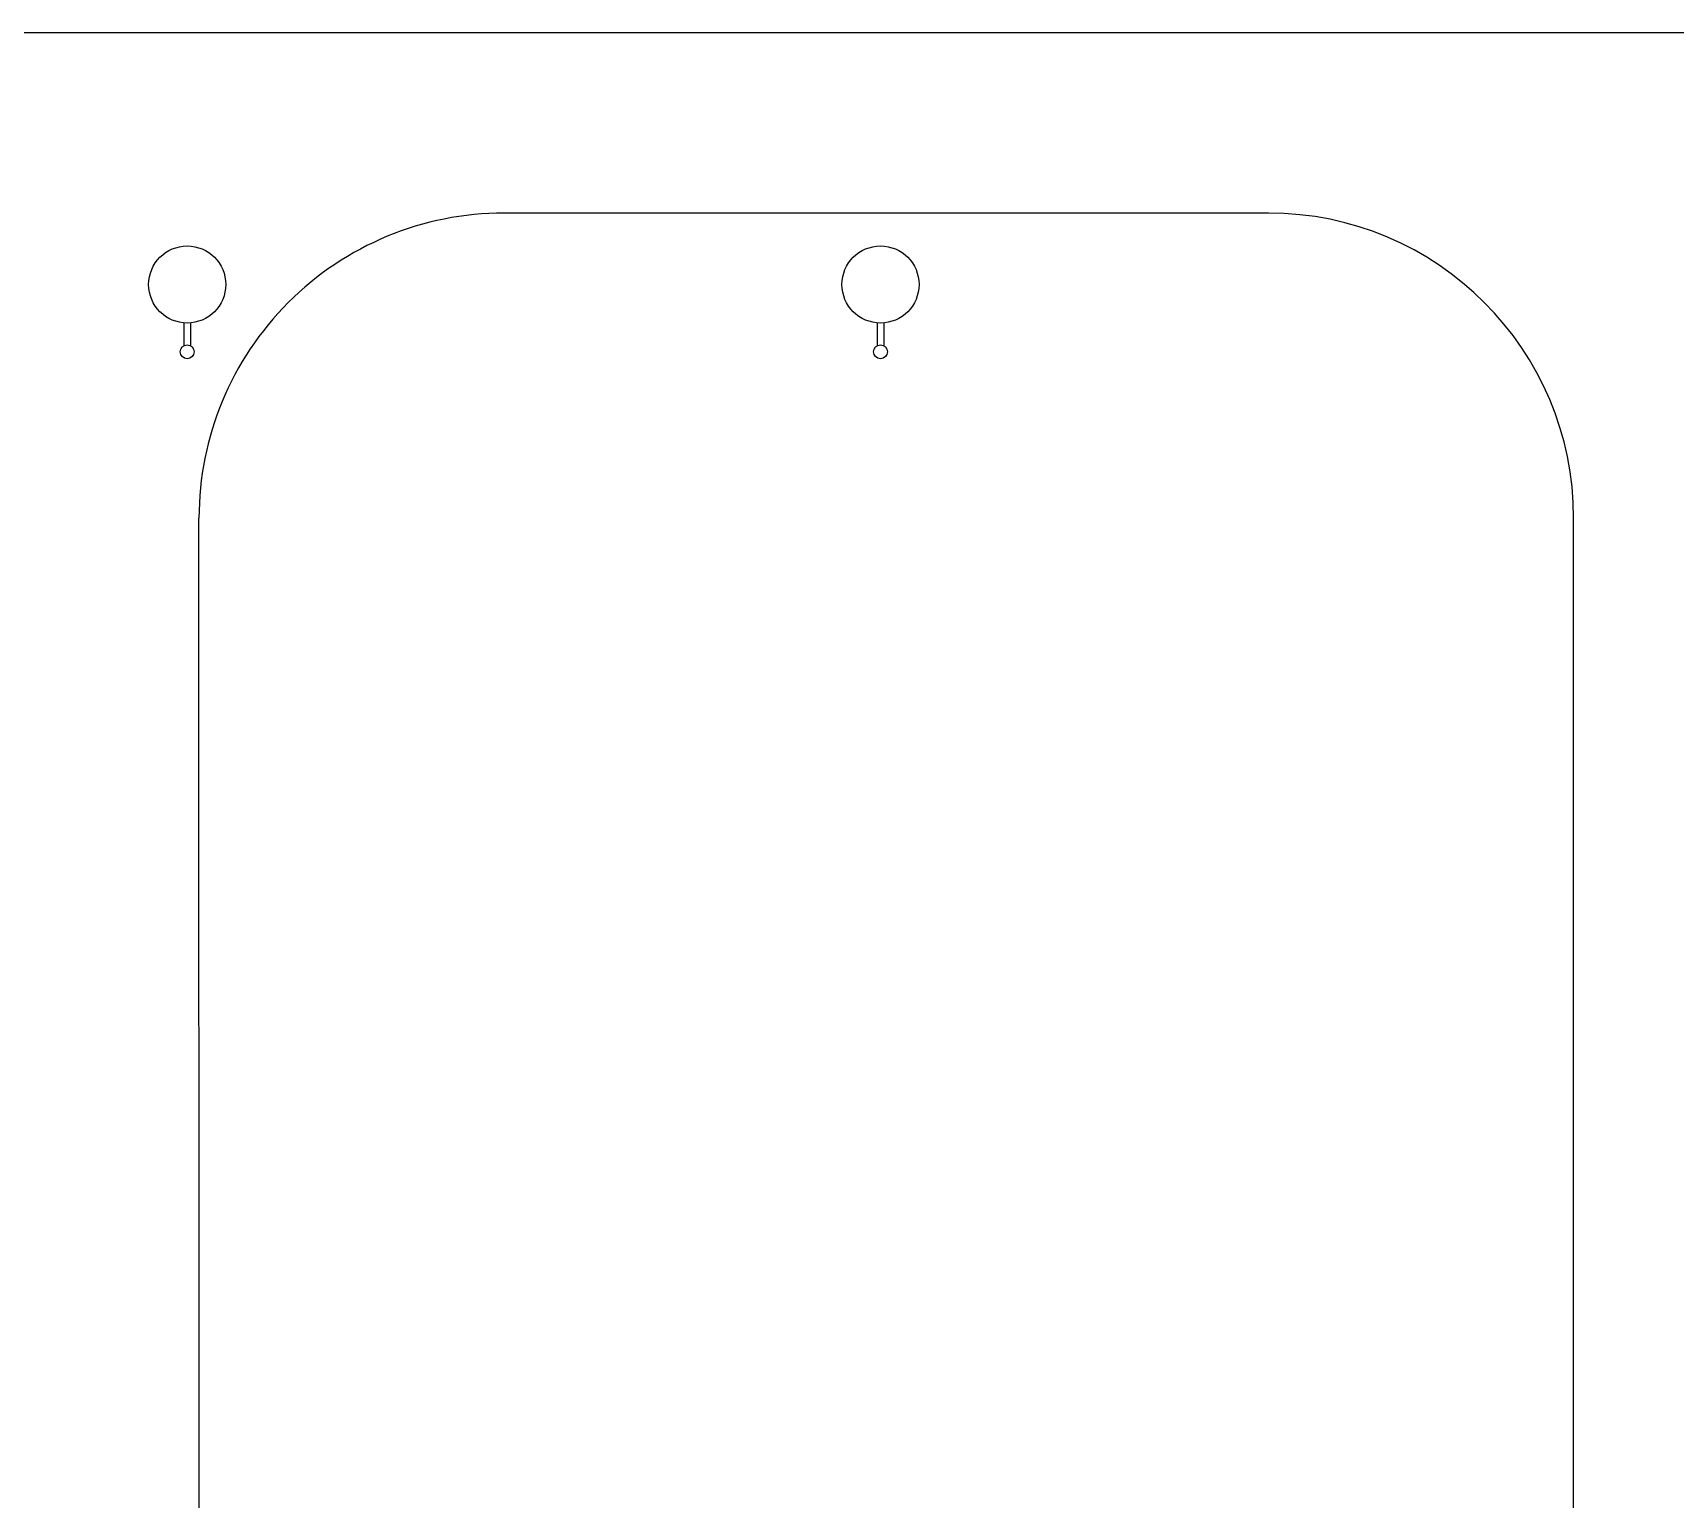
# Model space of a CAD drawing. Header units: millimetres. Extents: x 2801 to 3319, y 1187 to 1422.
# Drawn here: x 2971.66 to 2983.51, y 1256.61 to 1267.19 of the extents above; entities that cross this region are included whole.
import ezdxf

# ---------------------------------------------------------------- set-up
doc = ezdxf.new("R2010")
doc.units = ezdxf.units.MM
for name, color, linetype in [('AR-CALÇADA', 1, 'Continuous'), ('AR-ESQ-C', 1, 'Continuous'), ('AR-ILUMINAÇÃO-JARDIM', 1, 'Continuous')]:
    doc.layers.add(name, color=color, linetype=linetype)

# ---------------------------------------------------------------- blocks, each defined once
blk = doc.blocks.new('Poste Jardim')
at = {"layer": 'AR-ILUMINAÇÃO-JARDIM'}
for p, q in [((-0.025, 0.109), (-0.025, 0.274)), ((0.025, 0.109), (0.025, 0.274))]:
    blk.add_line(p, q, dxfattribs=at)
for centre, radius in [((0, 0.318), 0.05), ((0, 0.318), 0.05), ((0, -0.167), 0.278)]:
    blk.add_circle(centre, radius, dxfattribs=at)

msp = doc.modelspace()

# ---------------------------------------------------------------- linework, layer by layer
at = {"layer": 'AR-CALÇADA'}
for p, q in [((2990.325, 1267.191), (2942, 1267.191)), ((2980.575, 1265.891), (2975.061, 1265.891)), ((2972.862, 1248.688), (2972.861, 1263.691)), ((2982.775, 1248.675), (2982.775, 1263.691))]:
    msp.add_line(p, q, dxfattribs=at)
for centre, start, end in [((2975.061, 1263.691), 90, 180.002), ((2980.575, 1263.691), 0, 90)]:
    msp.add_arc(centre, 2.2, start, end, dxfattribs=at)

# ---------------------------------------------------------------- block references
at = {"layer": 'AR-ESQ-C', "rotation": 180}
for p in [(2972.776, 1265.209), (2977.776, 1265.209)]:
    msp.add_blockref('Poste Jardim', p, dxfattribs=at)

doc.saveas('drawing.dxf')
